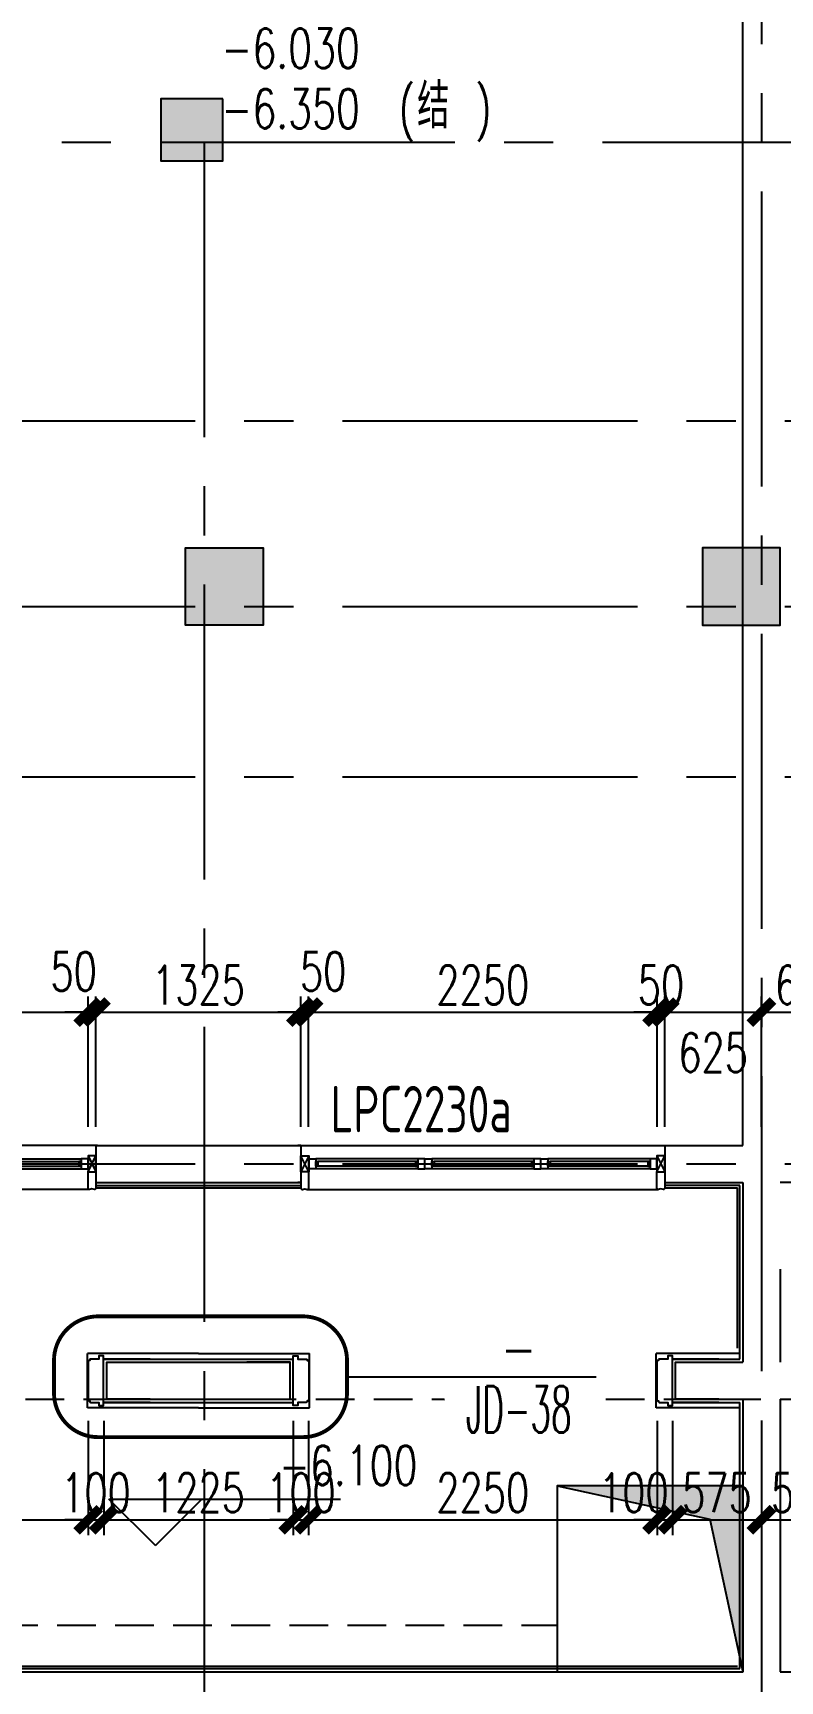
# Model space of a CAD drawing. Extents: x 296441 to 853063, y 459050 to 1117990.
# Drawn here: x 624992 to 629818, y 870979 to 881624 of the extents above; entities that cross this region are included whole.
import ezdxf
from ezdxf.enums import TextEntityAlignment as Align

# ---------------------------------------------------------------- set-up
doc = ezdxf.new("R2010")
doc.units = 0
doc.header["$LTSCALE"] = 1000
for name, pattern in [('14-FL01-P$0$HIDDEN', [0.375, 0.25, -0.125]), ('14-GRID$0$CENTER2', [28.575, 19.05, -3.175, 3.175, -3.175]), ('BSMT-PLAN-BS01$0$$0$HIDDEN', [0.375, 0.25, -0.125]), ('DASH', [0.35, 0.25, -0.1]), ('DZ-3-PLAN-FL01$0$DASHED2', [0.375, 0.25, -0.125])]:
    doc.linetypes.add(name, pattern=pattern)
for name, color, linetype in [('0-COL-H1', 170, 'Continuous'), ('14-GRID$0$G-GRID', 9, '14-GRID$0$CENTER2'), ('14-PLAN-BS01-P$0$A-ANNO-LEVL', 3, 'Continuous'), ('14-PLAN-BS01-P$0$A-ROOM-IDEN', 4, 'Continuous'), ('14-PLAN-BS01-P$0$A-WALL', 1, 'Continuous'), ('A-ROOF', 2, 'Continuous'), ('BSMT-PLAN-BS01$0$A-WALL', 1, 'Continuous'), ('DIM_LEAD', 3, 'Continuous'), ('DZ-3-PLAN-FL01$0$A-WALL', 1, 'Continuous'), ('DZ-PLAN-MAIN-FL01$0$A-WIND-IDEN', 33, 'Continuous'), ('E1-BS01-14$0$A-WALL-FNSH', 6, 'Continuous'), ('E1-BS01-18-19$0$A-FLOR', 23, 'Continuous'), ('E1-BS01-18-19$0$A-OVLK', 140, 'Continuous'), ('E1-BS01-18-19$0$A-SECT-WIND', 155, 'Continuous'), ('E1-BS01-18-19$0$A-SECT-WOOD', 17, 'Continuous'), ('E1-BS01-18-19$0$A-WALL-FNSH', 6, 'Continuous'), ('E1-BS01-18-19$0$G-XREF', 2, 'Continuous'), ('E1-BS01-20$0$A-WALL', 1, 'Continuous'), ('G-BS01-20$0$A-OVLK', 140, 'Continuous'), ('menchuangtao1$0$A-DETL-STONE', 42, 'Continuous'), ('menchuangtao1$0$A-WALL', 1, 'Continuous'), ('menchuangtao1$0$A_CUR_FRAME', 112, 'Continuous'), ('mentao100$0$A-SECT-FNSH', 6, 'Continuous'), ('mentao100$0$A-SECT-STONE', 42, 'Continuous'), ('mentao100$0$A-WALL', 1, 'Continuous'), ('PUB_TEXT', 7, 'Continuous'), ('WALL', 242, 'Continuous'), ('ZT0_默认图层-----PM、LM、DY、JD', 7, 'Continuous'), ('ZT1_Dim---标注---PM、LM、DY、JD', 252, 'Continuous'), ('ZT1_Dim---索引---PM、LM、DY、JD', 2, 'Continuous')]:
    doc.layers.add(name, color=color, linetype=linetype)
doc.styles.add('_TCH_DIM', font='SIMPLEX', dxfattribs={"bigfont": 'GBCBIG'})
doc.styles.get("Standard").update_dxf_attribs({"font": 'gbenor.shx', "bigfont": 'gbcbig.shx'})
doc.styles.add('ZT-DIMSTYLE', font='ROMANS.shx', dxfattribs={"width": 0.7, "bigfont": 'CHINESE.shx'})
doc.styles.add('卓越符号', font='ROMANS.shx', dxfattribs={"width": 0.7, "bigfont": 'CHINESE.shx'})
doc.dimstyles.new('ZT-DIM100', dxfattribs={"dimscale": 100, "dimtxt": 2.5, "dimasz": 1.5, "dimexe": 1, "dimexo": 1, "dimgap": 0.5, "dimtad": 1, "dimdec": 0, "dimdsep": 46, "dimtxsty": 'ZT-DIMSTYLE', "dimblk": 'ARCHTICK', "dimcen": 2.5, "dimclrd": 175, "dimclre": 175, "dimclrt": 7, "dimazin": 2, "dimtfac": 1, "dimtix": 1, "dimtmove": 2, "dimatfit": 3, "dimfxl": 0, "dimarcsym": 0})

# ---------------------------------------------------------------- blocks, each defined once
blk = doc.blocks.new('E1-BS01-18-19$0$750----DDDD')
at = {"layer": 'E1-BS01-18-19$0$A-SECT-WIND'}
for p, q in [((45, 32.5), (705, 32.5)), ((60, 15), (690, 15)), ((45, -32.5), (705, -32.5)), ((60, -15), (690, -15))]:
    blk.add_line(p, q, dxfattribs=at)
at = {"layer": 'E1-BS01-18-19$0$A-SECT-WOOD'}
for points in [[(0, 32.5), (45, 32.5), (45, -32.5), (0, -32.5)], [(60, 15), (60, -15), (45, -15), (45, 15)], [(690, 15), (690, -15), (705, -15), (705, 15)], [(750, 32.5), (705, 32.5), (705, -32.5), (750, -32.5)]]:
    blk.add_lwpolyline(points, close=True, dxfattribs=at)
blk = doc.blocks.new('menchuangtao1')
at = {"layer": 'menchuangtao1$0$A-DETL-STONE'}
blk.add_lwpolyline([(-10, -52), (-10, -159, -0.471625), (-15, -162, -0.528396), (-19, -165, 0.241692), (-51, -165, -0.528396), (-55, -162, -0.471625), (-60, -159), (-60, -52)], format="xyb", close=True, dxfattribs=at)
at = {"layer": 'menchuangtao1$0$A-WALL'}
for p, q in [((-10, 120), (-10, -120)), ((-10, 120), (10, 120)), ((-10, -120), (10, -120))]:
    blk.add_line(p, q, dxfattribs=at)
at = {"layer": 'menchuangtao1$0$A_CUR_FRAME'}
for p, q in [((-60, -52), (-10, 52)), ((-60, 52), (-10, -52))]:
    blk.add_line(p, q, dxfattribs=at)
blk.add_lwpolyline([(-10, -52), (-10, 52), (-60, 52), (-60, -52)], close=True, dxfattribs=at)
blk = doc.blocks.new('16#地下一层')
at = {"layer": 'E1-BS01-14$0$A-WALL-FNSH'}
for p, q in [((-4300, -3740), (-2975, -3740)), ((-140, -3740), (-625, -3740))]:
    blk.add_line(p, q, dxfattribs=at)
at = {"layer": 'E1-BS01-18-19$0$A-FLOR'}
for p, q in [((-4290, -3480), (-8917, -3480)), ((-3021, -3480), (-625, -3480)), ((-4342, -3765), (-8858, -3765)), ((-2933, -3765), (-667, -3765))]:
    blk.add_line(p, q, dxfattribs=at)
at = {"layer": 'E1-BS01-18-19$0$A-OVLK'}
for p, q in [((-4300, -3755), (-2975, -3755)), ((-625, -3755), (-155, -3755))]:
    blk.add_line(p, q, dxfattribs=at)
at = {"layer": 'WALL'}
for p, q in [((-120, -3480), (-120, 4080)), ((-4300, -3480), (-2975, -3480)), ((-4300, -3480), (-4300, -3720)), ((-2975, -3480), (-2975, -3720)), ((-625, -3480), (-120, -3480)), ((-625, -3480), (-625, -3720)), ((-4300, -3720), (-2975, -3720)), ((-625, -3720), (-120, -3720))]:
    blk.add_line(p, q, dxfattribs=at)
blk.add_blockref('E1-BS01-18-19$0$750----DDDD', (-5100, -3600))
at = {"extrusion": (0, 0, -1), "zscale": -1}
for p in [(2175, -3600), (1425, -3600), (675, -3600)]:
    blk.add_blockref('E1-BS01-18-19$0$750----DDDD', p, dxfattribs=at)
at = {"layer": 'E1-BS01-18-19$0$G-XREF'}
blk.add_blockref('menchuangtao1', (-4290, -3600), dxfattribs=at)
at = {"layer": 'E1-BS01-18-19$0$G-XREF', "extrusion": (0, 0, -1), "zscale": -1}
blk.add_blockref('menchuangtao1', (2985, -3600), dxfattribs=at)
at = {"layer": 'WALL'}
blk.add_blockref('menchuangtao1', (-615, -3600), dxfattribs=at)
blk = doc.blocks.new('20B-1A')
at = {"layer": '14-PLAN-BS01-P$0$A-ANNO-LEVL'}
for p, q in [((1514085, 85117), (1513785, 85417)), ((1513785, 85417), (1515281, 85417)), ((1514085, 85117), (1514385, 85417))]:
    blk.add_line(p, q, dxfattribs=at)
at = {"layer": 'DZ-PLAN-MAIN-FL01$0$A-WIND-IDEN', "color": 2, "width": 0.8}
blk.add_text('LPC2230a', height=300, dxfattribs=at).set_placement((1515217, 87786))
at = {"layer": 'PUB_TEXT', "style": '_TCH_DIM', "width": 0.705882}
for s, p in [('-6.030', (1514511, 94660)), ('(', (1515656, 94270)), (')', (1516150, 94270)), ('-6.350', (1514511, 94270)), ('-6.100', (1514883, 85507))]:
    blk.add_text(s, height=255, dxfattribs=at).set_placement(p)
at = {"layer": 'PUB_TEXT', "style": '_TCH_DIM'}
blk.add_text('结', height=289, dxfattribs=at).set_placement((1515776, 94270))
blk = doc.blocks.new('6yhd')
at = {"layer": 'WALL'}
blk.add_line((-625, -3720), (-120, -3720), dxfattribs=at)
blk = doc.blocks.new('2133')
at = {"layer": 'A-ROOF'}
h = blk.add_hatch(color=239, dxfattribs=at)
h.dxf.hatch_style = 1
h.paths.add_polyline_path([(2170317, 1716691), (2169625, 1716841), (2169560, 1716905), (2170531, 1716905), (2170531, 1715907), (2170487, 1715907)])
h.paths.add_polyline_path([(2170487, 1715907), (2170531, 1715907), (2170531, 1715705)])
h.paths.add_polyline_path([(2169531, 1716905), (2169560, 1716905), (2169625, 1716841), (2169531, 1716861)])
h.paths.add_polyline_path([(2169331, 1716905), (2169531, 1716905), (2169531, 1716861)])
at = {"layer": '14-PLAN-BS01-P$0$A-ROOM-IDEN', "linetype": '14-FL01-P$0$HIDDEN'}
for points in [[(2161226, 1716005), (2169331, 1716005)], [(2161226, 1715705), (2169331, 1715705)]]:
    blk.add_lwpolyline(points, dxfattribs=at)
at = {"layer": 'A-ROOF', "color": 239}
blk.add_lwpolyline([(2170531, 1716905), (2169331, 1716905), (2169331, 1715705), (2170531, 1715705)], close=True, dxfattribs=at)
blk.add_lwpolyline([(2170531, 1716905), (2169331, 1716905), (2169331, 1715705), (2170531, 1715705)], close=True, dxfattribs=at)
blk.add_lwpolyline([(2169331, 1716905), (2170317, 1716691), (2170531, 1715705)], dxfattribs=at)
blk = doc.blocks.new('mentao100')
at = {"layer": 'mentao100$0$A-SECT-FNSH'}
for p, q in [((-280, 140), (20, 140)), ((-280, -140), (20, -140))]:
    blk.add_line(p, q, dxfattribs=at)
at = {"layer": 'mentao100$0$A-SECT-STONE', "ltscale": 0.1}
blk.add_lwpolyline([(20, 140), (20, 160), (50, 160), (50, 140), (105, 140, -0.414214), (110, 135), (110, 130), (115, 130, -0.414165), (120, 125), (120, 98), (120, -125, -0.414165), (115, -130), (110, -130), (110, -135, -0.414214), (105, -140), (50, -140), (50, -160), (20, -160), (20, -140)], format="xyb", close=True, dxfattribs=at)
at = {"layer": 'mentao100$0$A-WALL'}
blk.add_lwpolyline([(-280, -120), (0, -120), (0, 120), (-280, 120)], dxfattribs=at)
blk = doc.blocks.new('_ArchTick')
at = {"color": 0, "linetype": 'ByBlock', "const_width": 0.4}
blk.add_lwpolyline([(-0.5, -0.5), (0.5, 0.5)], dxfattribs=at)
blk = doc.blocks.new('*D2229')
at = {"layer": 'Defpoints', "color": 0, "ltscale": 1000, "transparency": 16777216}
for p in [(629698, 872759), (630273, 872759), (630273, 872021)]:
    blk.add_point(p, dxfattribs=at)
at = {"layer": 'ZT1_Dim---标注---PM、LM、DY、JD', "color": 175, "linetype": 'ByBlock', "lineweight": -2, "ltscale": 1000, "transparency": 16777216}
for p, q in [((629698, 872659), (629698, 871921)), ((630273, 872659), (630273, 871921))]:
    blk.add_line(p, q, dxfattribs=at)
at = {"layer": 'ZT1_Dim---标注---PM、LM、DY、JD', "color": 175, "lineweight": -2, "ltscale": 1000, "transparency": 16777216}
blk.add_line((629698, 872021), (630273, 872021), dxfattribs=at)
at = {"layer": 'ZT1_Dim---标注---PM、LM、DY、JD', "color": 175, "lineweight": -2, "ltscale": 1000, "transparency": 16777216, "xscale": 150, "yscale": 150, "zscale": 150, "rotation": 180}
blk.add_blockref('_ArchTick', (629698, 872021), dxfattribs=at)
at = {"layer": 'ZT1_Dim---标注---PM、LM、DY、JD', "color": 175, "lineweight": -2, "ltscale": 1000, "transparency": 16777216, "xscale": 150, "yscale": 150, "zscale": 150}
blk.add_blockref('_ArchTick', (630273, 872021), dxfattribs=at)
at = {"layer": 'ZT1_Dim---标注---PM、LM、DY、JD', "color": 7, "ltscale": 1000, "transparency": 16777216, "insert": (629986, 872196), "char_height": 250, "attachment_point": 5, "style": 'ZT-DIMSTYLE'}
blk.add_mtext('575', dxfattribs=at)
blk = doc.blocks.new('*D2230')
at = {"layer": 'Defpoints', "color": 0, "ltscale": 1000, "transparency": 16777216}
for p in [(629124, 872759), (629698, 872759), (629698, 872021)]:
    blk.add_point(p, dxfattribs=at)
at = {"layer": 'ZT1_Dim---标注---PM、LM、DY、JD', "color": 175, "linetype": 'ByBlock', "lineweight": -2, "ltscale": 1000, "transparency": 16777216}
for p, q in [((629124, 872659), (629124, 871921)), ((629698, 872659), (629698, 871921))]:
    blk.add_line(p, q, dxfattribs=at)
at = {"layer": 'ZT1_Dim---标注---PM、LM、DY、JD', "color": 175, "lineweight": -2, "ltscale": 1000, "transparency": 16777216}
blk.add_line((629124, 872021), (629698, 872021), dxfattribs=at)
at = {"layer": 'ZT1_Dim---标注---PM、LM、DY、JD', "color": 175, "lineweight": -2, "ltscale": 1000, "transparency": 16777216, "xscale": 150, "yscale": 150, "zscale": 150, "rotation": 180}
blk.add_blockref('_ArchTick', (629124, 872021), dxfattribs=at)
at = {"layer": 'ZT1_Dim---标注---PM、LM、DY、JD', "color": 175, "lineweight": -2, "ltscale": 1000, "transparency": 16777216, "xscale": 150, "yscale": 150, "zscale": 150}
blk.add_blockref('_ArchTick', (629698, 872021), dxfattribs=at)
at = {"layer": 'ZT1_Dim---标注---PM、LM、DY、JD', "color": 7, "ltscale": 1000, "transparency": 16777216, "insert": (629411, 872196), "char_height": 250, "attachment_point": 5, "style": 'ZT-DIMSTYLE'}
blk.add_mtext('575', dxfattribs=at)
blk = doc.blocks.new('*D2231')
at = {"layer": 'Defpoints', "color": 0, "ltscale": 1000, "transparency": 16777216}
for p in [(629024, 872759), (629124, 872759), (629124, 872021)]:
    blk.add_point(p, dxfattribs=at)
at = {"layer": 'ZT1_Dim---标注---PM、LM、DY、JD', "color": 175, "linetype": 'ByBlock', "lineweight": -2, "ltscale": 1000, "transparency": 16777216}
for p, q in [((629024, 872659), (629024, 871921)), ((629124, 872659), (629124, 871921))]:
    blk.add_line(p, q, dxfattribs=at)
at = {"layer": 'ZT1_Dim---标注---PM、LM、DY、JD', "color": 175, "lineweight": -2, "ltscale": 1000, "transparency": 16777216}
for p, q in [((629024, 872021), (628874, 872021)), ((629024, 872021), (629124, 872021)), ((629124, 872021), (629274, 872021))]:
    blk.add_line(p, q, dxfattribs=at)
at = {"layer": 'ZT1_Dim---标注---PM、LM、DY、JD', "color": 175, "lineweight": -2, "ltscale": 1000, "transparency": 16777216, "xscale": 150, "yscale": 150, "zscale": 150}
blk.add_blockref('_ArchTick', (629024, 872021), dxfattribs=at)
at = {"layer": 'ZT1_Dim---标注---PM、LM、DY、JD', "color": 175, "lineweight": -2, "ltscale": 1000, "transparency": 16777216, "xscale": 150, "yscale": 150, "zscale": 150, "rotation": 180}
blk.add_blockref('_ArchTick', (629124, 872021), dxfattribs=at)
at = {"layer": 'ZT1_Dim---标注---PM、LM、DY、JD', "color": 7, "ltscale": 1000, "transparency": 16777216, "insert": (628874, 872196), "char_height": 250, "attachment_point": 5, "style": 'ZT-DIMSTYLE'}
blk.add_mtext('100', dxfattribs=at)
blk = doc.blocks.new('*D2232')
at = {"layer": 'Defpoints', "color": 0, "ltscale": 1000, "transparency": 16777216}
for p in [(626773, 872759), (629024, 872759), (629024, 872021)]:
    blk.add_point(p, dxfattribs=at)
at = {"layer": 'ZT1_Dim---标注---PM、LM、DY、JD', "color": 175, "linetype": 'ByBlock', "lineweight": -2, "ltscale": 1000, "transparency": 16777216}
for p, q in [((626773, 872659), (626773, 871921)), ((629024, 872659), (629024, 871921))]:
    blk.add_line(p, q, dxfattribs=at)
at = {"layer": 'ZT1_Dim---标注---PM、LM、DY、JD', "color": 175, "lineweight": -2, "ltscale": 1000, "transparency": 16777216}
blk.add_line((626773, 872021), (629024, 872021), dxfattribs=at)
at = {"layer": 'ZT1_Dim---标注---PM、LM、DY、JD', "color": 175, "lineweight": -2, "ltscale": 1000, "transparency": 16777216, "xscale": 150, "yscale": 150, "zscale": 150, "rotation": 180}
blk.add_blockref('_ArchTick', (626773, 872021), dxfattribs=at)
at = {"layer": 'ZT1_Dim---标注---PM、LM、DY、JD', "color": 175, "lineweight": -2, "ltscale": 1000, "transparency": 16777216, "xscale": 150, "yscale": 150, "zscale": 150}
blk.add_blockref('_ArchTick', (629024, 872021), dxfattribs=at)
at = {"layer": 'ZT1_Dim---标注---PM、LM、DY、JD', "color": 7, "ltscale": 1000, "transparency": 16777216, "insert": (627898, 872196), "char_height": 250, "attachment_point": 5, "style": 'ZT-DIMSTYLE'}
blk.add_mtext('2250', dxfattribs=at)
blk = doc.blocks.new('*D2233')
at = {"layer": 'Defpoints', "color": 0, "ltscale": 1000, "transparency": 16777216}
for p in [(626673, 872759), (626773, 872759), (626773, 872021)]:
    blk.add_point(p, dxfattribs=at)
at = {"layer": 'ZT1_Dim---标注---PM、LM、DY、JD', "color": 175, "linetype": 'ByBlock', "lineweight": -2, "ltscale": 1000, "transparency": 16777216}
for p, q in [((626673, 872659), (626673, 871921)), ((626773, 872659), (626773, 871921))]:
    blk.add_line(p, q, dxfattribs=at)
at = {"layer": 'ZT1_Dim---标注---PM、LM、DY、JD', "color": 175, "lineweight": -2, "ltscale": 1000, "transparency": 16777216}
for p, q in [((626673, 872021), (626523, 872021)), ((626673, 872021), (626773, 872021)), ((626773, 872021), (626923, 872021))]:
    blk.add_line(p, q, dxfattribs=at)
at = {"layer": 'ZT1_Dim---标注---PM、LM、DY、JD', "color": 175, "lineweight": -2, "ltscale": 1000, "transparency": 16777216, "xscale": 150, "yscale": 150, "zscale": 150}
blk.add_blockref('_ArchTick', (626673, 872021), dxfattribs=at)
at = {"layer": 'ZT1_Dim---标注---PM、LM、DY、JD', "color": 175, "lineweight": -2, "ltscale": 1000, "transparency": 16777216, "xscale": 150, "yscale": 150, "zscale": 150, "rotation": 180}
blk.add_blockref('_ArchTick', (626773, 872021), dxfattribs=at)
at = {"layer": 'ZT1_Dim---标注---PM、LM、DY、JD', "color": 7, "ltscale": 1000, "transparency": 16777216, "insert": (626723, 872196), "char_height": 250, "attachment_point": 5, "style": 'ZT-DIMSTYLE'}
blk.add_mtext('100', dxfattribs=at)
blk = doc.blocks.new('*D2234')
at = {"layer": 'Defpoints', "color": 0, "ltscale": 1000, "transparency": 16777216}
for p in [(625449, 872759), (626673, 872759), (626673, 872021)]:
    blk.add_point(p, dxfattribs=at)
at = {"layer": 'ZT1_Dim---标注---PM、LM、DY、JD', "color": 175, "linetype": 'ByBlock', "lineweight": -2, "ltscale": 1000, "transparency": 16777216}
for p, q in [((625449, 872659), (625449, 871921)), ((626673, 872659), (626673, 871921))]:
    blk.add_line(p, q, dxfattribs=at)
at = {"layer": 'ZT1_Dim---标注---PM、LM、DY、JD', "color": 175, "lineweight": -2, "ltscale": 1000, "transparency": 16777216}
blk.add_line((625449, 872021), (626673, 872021), dxfattribs=at)
at = {"layer": 'ZT1_Dim---标注---PM、LM、DY、JD', "color": 175, "lineweight": -2, "ltscale": 1000, "transparency": 16777216, "xscale": 150, "yscale": 150, "zscale": 150, "rotation": 180}
blk.add_blockref('_ArchTick', (625449, 872021), dxfattribs=at)
at = {"layer": 'ZT1_Dim---标注---PM、LM、DY、JD', "color": 175, "lineweight": -2, "ltscale": 1000, "transparency": 16777216, "xscale": 150, "yscale": 150, "zscale": 150}
blk.add_blockref('_ArchTick', (626673, 872021), dxfattribs=at)
at = {"layer": 'ZT1_Dim---标注---PM、LM、DY、JD', "color": 7, "ltscale": 1000, "transparency": 16777216, "insert": (626061, 872196), "char_height": 250, "attachment_point": 5, "style": 'ZT-DIMSTYLE'}
blk.add_mtext('1225', dxfattribs=at)
blk = doc.blocks.new('*D2235')
at = {"layer": 'Defpoints', "color": 0, "ltscale": 1000, "transparency": 16777216}
for p in [(625349, 872759), (625449, 872759), (625449, 872021)]:
    blk.add_point(p, dxfattribs=at)
at = {"layer": 'ZT1_Dim---标注---PM、LM、DY、JD', "color": 175, "linetype": 'ByBlock', "lineweight": -2, "ltscale": 1000, "transparency": 16777216}
for p, q in [((625349, 872659), (625349, 871921)), ((625449, 872659), (625449, 871921))]:
    blk.add_line(p, q, dxfattribs=at)
at = {"layer": 'ZT1_Dim---标注---PM、LM、DY、JD', "color": 175, "lineweight": -2, "ltscale": 1000, "transparency": 16777216}
for p, q in [((625349, 872021), (625199, 872021)), ((625349, 872021), (625449, 872021)), ((625449, 872021), (625599, 872021))]:
    blk.add_line(p, q, dxfattribs=at)
at = {"layer": 'ZT1_Dim---标注---PM、LM、DY、JD', "color": 175, "lineweight": -2, "ltscale": 1000, "transparency": 16777216, "xscale": 150, "yscale": 150, "zscale": 150}
blk.add_blockref('_ArchTick', (625349, 872021), dxfattribs=at)
at = {"layer": 'ZT1_Dim---标注---PM、LM、DY、JD', "color": 175, "lineweight": -2, "ltscale": 1000, "transparency": 16777216, "xscale": 150, "yscale": 150, "zscale": 150, "rotation": 180}
blk.add_blockref('_ArchTick', (625449, 872021), dxfattribs=at)
at = {"layer": 'ZT1_Dim---标注---PM、LM、DY、JD', "color": 7, "ltscale": 1000, "transparency": 16777216, "insert": (625399, 872196), "char_height": 250, "attachment_point": 5, "style": 'ZT-DIMSTYLE'}
blk.add_mtext('100', dxfattribs=at)
blk = doc.blocks.new('*D2236')
at = {"layer": 'Defpoints', "color": 0, "ltscale": 1000, "transparency": 16777216}
for p in [(620848, 872759), (625349, 872759), (625349, 872021)]:
    blk.add_point(p, dxfattribs=at)
at = {"layer": 'ZT1_Dim---标注---PM、LM、DY、JD', "color": 175, "linetype": 'ByBlock', "lineweight": -2, "ltscale": 1000, "transparency": 16777216}
for p, q in [((620848, 872659), (620848, 871921)), ((625349, 872659), (625349, 871921))]:
    blk.add_line(p, q, dxfattribs=at)
at = {"layer": 'ZT1_Dim---标注---PM、LM、DY、JD', "color": 175, "lineweight": -2, "ltscale": 1000, "transparency": 16777216}
blk.add_line((620848, 872021), (625349, 872021), dxfattribs=at)
at = {"layer": 'ZT1_Dim---标注---PM、LM、DY、JD', "color": 175, "lineweight": -2, "ltscale": 1000, "transparency": 16777216, "xscale": 150, "yscale": 150, "zscale": 150, "rotation": 180}
blk.add_blockref('_ArchTick', (620848, 872021), dxfattribs=at)
at = {"layer": 'ZT1_Dim---标注---PM、LM、DY、JD', "color": 175, "lineweight": -2, "ltscale": 1000, "transparency": 16777216, "xscale": 150, "yscale": 150, "zscale": 150}
blk.add_blockref('_ArchTick', (625349, 872021), dxfattribs=at)
at = {"layer": 'ZT1_Dim---标注---PM、LM、DY、JD', "color": 7, "ltscale": 1000, "transparency": 16777216, "insert": (623099, 872196), "char_height": 250, "attachment_point": 5, "style": 'ZT-DIMSTYLE'}
blk.add_mtext('4500', dxfattribs=at)
blk = doc.blocks.new('*D2300')
at = {"layer": 'Defpoints', "color": 0, "ltscale": 1000, "transparency": 16777216}
for p in [(630323, 875300), (629698, 874459), (630323, 874459)]:
    blk.add_point(p, dxfattribs=at)
at = {"layer": 'ZT1_Dim---标注---PM、LM、DY、JD', "color": 175, "linetype": 'ByBlock', "lineweight": -2, "ltscale": 1000, "transparency": 16777216}
for p, q in [((629698, 874559), (629698, 875400)), ((630323, 874559), (630323, 875400)), ((629698, 875300), (630323, 875300))]:
    blk.add_line(p, q, dxfattribs=at)
at = {"layer": 'ZT1_Dim---标注---PM、LM、DY、JD', "color": 175, "lineweight": -2, "ltscale": 1000, "transparency": 16777216, "xscale": 150, "yscale": 150, "zscale": 150, "rotation": 180}
blk.add_blockref('_ArchTick', (629698, 875300), dxfattribs=at)
at = {"layer": 'ZT1_Dim---标注---PM、LM、DY、JD', "color": 175, "lineweight": -2, "ltscale": 1000, "transparency": 16777216, "xscale": 150, "yscale": 150, "zscale": 150}
blk.add_blockref('_ArchTick', (630323, 875300), dxfattribs=at)
at = {"layer": 'ZT1_Dim---标注---PM、LM、DY、JD', "color": 7, "ltscale": 1000, "transparency": 16777216, "insert": (630011, 875475), "char_height": 250, "attachment_point": 5, "style": 'ZT-DIMSTYLE'}
blk.add_mtext('625', dxfattribs=at)
blk = doc.blocks.new('*D2301')
at = {"layer": 'Defpoints', "color": 0, "ltscale": 1000, "transparency": 16777216}
for p in [(629698, 875300), (629074, 874459), (629698, 874459)]:
    blk.add_point(p, dxfattribs=at)
at = {"layer": 'ZT1_Dim---标注---PM、LM、DY、JD', "color": 175, "linetype": 'ByBlock', "lineweight": -2, "ltscale": 1000, "transparency": 16777216}
for p, q in [((629074, 874559), (629074, 875400)), ((629698, 874559), (629698, 875400)), ((629074, 875300), (629698, 875300))]:
    blk.add_line(p, q, dxfattribs=at)
at = {"layer": 'ZT1_Dim---标注---PM、LM、DY、JD', "color": 175, "lineweight": -2, "ltscale": 1000, "transparency": 16777216, "xscale": 150, "yscale": 150, "zscale": 150, "rotation": 180}
blk.add_blockref('_ArchTick', (629074, 875300), dxfattribs=at)
at = {"layer": 'ZT1_Dim---标注---PM、LM、DY、JD', "color": 175, "lineweight": -2, "ltscale": 1000, "transparency": 16777216, "xscale": 150, "yscale": 150, "zscale": 150}
blk.add_blockref('_ArchTick', (629698, 875300), dxfattribs=at)
at = {"layer": 'ZT1_Dim---标注---PM、LM、DY、JD', "color": 7, "ltscale": 1000, "transparency": 16777216, "insert": (629386, 875038), "char_height": 250, "attachment_point": 5, "style": 'ZT-DIMSTYLE'}
blk.add_mtext('625', dxfattribs=at)
blk = doc.blocks.new('*D2302')
at = {"layer": 'Defpoints', "color": 0, "ltscale": 1000, "transparency": 16777216}
for p in [(629074, 875300), (629024, 874459), (629074, 874459)]:
    blk.add_point(p, dxfattribs=at)
at = {"layer": 'ZT1_Dim---标注---PM、LM、DY、JD', "color": 175, "linetype": 'ByBlock', "lineweight": -2, "ltscale": 1000, "transparency": 16777216}
for p, q in [((629024, 874559), (629024, 875400)), ((629074, 874559), (629074, 875400)), ((629024, 875300), (628874, 875300)), ((629024, 875300), (629074, 875300)), ((629074, 875300), (629224, 875300))]:
    blk.add_line(p, q, dxfattribs=at)
at = {"layer": 'ZT1_Dim---标注---PM、LM、DY、JD', "color": 175, "lineweight": -2, "ltscale": 1000, "transparency": 16777216, "xscale": 150, "yscale": 150, "zscale": 150}
blk.add_blockref('_ArchTick', (629024, 875300), dxfattribs=at)
at = {"layer": 'ZT1_Dim---标注---PM、LM、DY、JD', "color": 175, "lineweight": -2, "ltscale": 1000, "transparency": 16777216, "xscale": 150, "yscale": 150, "zscale": 150, "rotation": 180}
blk.add_blockref('_ArchTick', (629074, 875300), dxfattribs=at)
at = {"layer": 'ZT1_Dim---标注---PM、LM、DY、JD', "color": 7, "ltscale": 1000, "transparency": 16777216, "insert": (629049, 875475), "char_height": 250, "attachment_point": 5, "style": 'ZT-DIMSTYLE'}
blk.add_mtext('50', dxfattribs=at)
blk = doc.blocks.new('*D2303')
at = {"layer": 'Defpoints', "color": 0, "ltscale": 1000, "transparency": 16777216}
for p in [(629024, 875300), (626773, 874459), (629024, 874459)]:
    blk.add_point(p, dxfattribs=at)
at = {"layer": 'ZT1_Dim---标注---PM、LM、DY、JD', "color": 175, "linetype": 'ByBlock', "lineweight": -2, "ltscale": 1000, "transparency": 16777216}
for p, q in [((626773, 874559), (626773, 875400)), ((629024, 874559), (629024, 875400)), ((626773, 875300), (629024, 875300))]:
    blk.add_line(p, q, dxfattribs=at)
at = {"layer": 'ZT1_Dim---标注---PM、LM、DY、JD', "color": 175, "lineweight": -2, "ltscale": 1000, "transparency": 16777216, "xscale": 150, "yscale": 150, "zscale": 150, "rotation": 180}
blk.add_blockref('_ArchTick', (626773, 875300), dxfattribs=at)
at = {"layer": 'ZT1_Dim---标注---PM、LM、DY、JD', "color": 175, "lineweight": -2, "ltscale": 1000, "transparency": 16777216, "xscale": 150, "yscale": 150, "zscale": 150}
blk.add_blockref('_ArchTick', (629024, 875300), dxfattribs=at)
at = {"layer": 'ZT1_Dim---标注---PM、LM、DY、JD', "color": 7, "ltscale": 1000, "transparency": 16777216, "insert": (627898, 875475), "char_height": 250, "attachment_point": 5, "style": 'ZT-DIMSTYLE'}
blk.add_mtext('2250', dxfattribs=at)
blk = doc.blocks.new('*D2304')
at = {"layer": 'Defpoints', "color": 0, "ltscale": 1000, "transparency": 16777216}
for p in [(626773, 875300), (626723, 874459), (626773, 874459)]:
    blk.add_point(p, dxfattribs=at)
at = {"layer": 'ZT1_Dim---标注---PM、LM、DY、JD', "color": 175, "linetype": 'ByBlock', "lineweight": -2, "ltscale": 1000, "transparency": 16777216}
for p, q in [((626723, 874559), (626723, 875400)), ((626773, 874559), (626773, 875400)), ((626723, 875300), (626573, 875300)), ((626723, 875300), (626773, 875300)), ((626773, 875300), (626923, 875300))]:
    blk.add_line(p, q, dxfattribs=at)
at = {"layer": 'ZT1_Dim---标注---PM、LM、DY、JD', "color": 175, "lineweight": -2, "ltscale": 1000, "transparency": 16777216, "xscale": 150, "yscale": 150, "zscale": 150}
blk.add_blockref('_ArchTick', (626723, 875300), dxfattribs=at)
at = {"layer": 'ZT1_Dim---标注---PM、LM、DY、JD', "color": 175, "lineweight": -2, "ltscale": 1000, "transparency": 16777216, "xscale": 150, "yscale": 150, "zscale": 150, "rotation": 180}
blk.add_blockref('_ArchTick', (626773, 875300), dxfattribs=at)
at = {"layer": 'ZT1_Dim---标注---PM、LM、DY、JD', "color": 7, "ltscale": 1000, "transparency": 16777216, "insert": (626867, 875563), "char_height": 250, "attachment_point": 5, "style": 'ZT-DIMSTYLE'}
blk.add_mtext('50', dxfattribs=at)
blk = doc.blocks.new('*D2305')
at = {"layer": 'Defpoints', "color": 0, "ltscale": 1000, "transparency": 16777216}
for p in [(626723, 875300), (625399, 874459), (626723, 874459)]:
    blk.add_point(p, dxfattribs=at)
at = {"layer": 'ZT1_Dim---标注---PM、LM、DY、JD', "color": 175, "linetype": 'ByBlock', "lineweight": -2, "ltscale": 1000, "transparency": 16777216}
for p, q in [((625399, 874559), (625399, 875400)), ((626723, 874559), (626723, 875400)), ((625399, 875300), (626723, 875300))]:
    blk.add_line(p, q, dxfattribs=at)
at = {"layer": 'ZT1_Dim---标注---PM、LM、DY、JD', "color": 175, "lineweight": -2, "ltscale": 1000, "transparency": 16777216, "xscale": 150, "yscale": 150, "zscale": 150, "rotation": 180}
blk.add_blockref('_ArchTick', (625399, 875300), dxfattribs=at)
at = {"layer": 'ZT1_Dim---标注---PM、LM、DY、JD', "color": 175, "lineweight": -2, "ltscale": 1000, "transparency": 16777216, "xscale": 150, "yscale": 150, "zscale": 150}
blk.add_blockref('_ArchTick', (626723, 875300), dxfattribs=at)
at = {"layer": 'ZT1_Dim---标注---PM、LM、DY、JD', "color": 7, "ltscale": 1000, "transparency": 16777216, "insert": (626061, 875475), "char_height": 250, "attachment_point": 5, "style": 'ZT-DIMSTYLE'}
blk.add_mtext('1325', dxfattribs=at)
blk = doc.blocks.new('*D2306')
at = {"layer": 'Defpoints', "color": 0, "ltscale": 1000, "transparency": 16777216}
for p in [(625399, 875300), (625349, 874459), (625399, 874459)]:
    blk.add_point(p, dxfattribs=at)
at = {"layer": 'ZT1_Dim---标注---PM、LM、DY、JD', "color": 175, "linetype": 'ByBlock', "lineweight": -2, "ltscale": 1000, "transparency": 16777216}
for p, q in [((625349, 874559), (625349, 875400)), ((625399, 874559), (625399, 875400)), ((625349, 875300), (625199, 875300)), ((625349, 875300), (625399, 875300)), ((625399, 875300), (625549, 875300))]:
    blk.add_line(p, q, dxfattribs=at)
at = {"layer": 'ZT1_Dim---标注---PM、LM、DY、JD', "color": 175, "lineweight": -2, "ltscale": 1000, "transparency": 16777216, "xscale": 150, "yscale": 150, "zscale": 150}
blk.add_blockref('_ArchTick', (625349, 875300), dxfattribs=at)
at = {"layer": 'ZT1_Dim---标注---PM、LM、DY、JD', "color": 175, "lineweight": -2, "ltscale": 1000, "transparency": 16777216, "xscale": 150, "yscale": 150, "zscale": 150, "rotation": 180}
blk.add_blockref('_ArchTick', (625399, 875300), dxfattribs=at)
at = {"layer": 'ZT1_Dim---标注---PM、LM、DY、JD', "color": 7, "ltscale": 1000, "transparency": 16777216, "insert": (625255, 875563), "char_height": 250, "attachment_point": 5, "style": 'ZT-DIMSTYLE'}
blk.add_mtext('50', dxfattribs=at)
blk = doc.blocks.new('*D2307')
at = {"layer": 'Defpoints', "color": 0, "ltscale": 1000, "transparency": 16777216}
for p in [(625349, 875300), (620848, 874459), (625349, 874459)]:
    blk.add_point(p, dxfattribs=at)
at = {"layer": 'ZT1_Dim---标注---PM、LM、DY、JD', "color": 175, "linetype": 'ByBlock', "lineweight": -2, "ltscale": 1000, "transparency": 16777216}
for p, q in [((620848, 874559), (620848, 875400)), ((625349, 874559), (625349, 875400)), ((620848, 875300), (625349, 875300))]:
    blk.add_line(p, q, dxfattribs=at)
at = {"layer": 'ZT1_Dim---标注---PM、LM、DY、JD', "color": 175, "lineweight": -2, "ltscale": 1000, "transparency": 16777216, "xscale": 150, "yscale": 150, "zscale": 150, "rotation": 180}
blk.add_blockref('_ArchTick', (620848, 875300), dxfattribs=at)
at = {"layer": 'ZT1_Dim---标注---PM、LM、DY、JD', "color": 175, "lineweight": -2, "ltscale": 1000, "transparency": 16777216, "xscale": 150, "yscale": 150, "zscale": 150}
blk.add_blockref('_ArchTick', (625349, 875300), dxfattribs=at)
at = {"layer": 'ZT1_Dim---标注---PM、LM、DY、JD', "color": 7, "ltscale": 1000, "transparency": 16777216, "insert": (623099, 875475), "char_height": 250, "attachment_point": 5, "style": 'ZT-DIMSTYLE'}
blk.add_mtext('4500', dxfattribs=at)
blk = doc.blocks.new('*U2442')
at = {"layer": 'E1-BS01-18-19$0$A-OVLK'}
for p, q in [((-592, 175), (125, 175)), ((125, -175), (125, 175)), ((-592, -175), (125, -175))]:
    blk.add_line(p, q, dxfattribs=at)
blk = doc.blocks.new('*U2443')
at = {"layer": 'E1-BS01-18-19$0$A-OVLK'}
for p, q in [((-415, 175), (125, 175)), ((125, -175), (125, 175)), ((-415, -175), (125, -175))]:
    blk.add_line(p, q, dxfattribs=at)
blk = doc.blocks.new('卓越-指向索引')
blk.add_wipeout([(0, 5), (-0.52, 4.97), (-1.04, 4.89), (-1.55, 4.76), (-2.03, 4.57), (-2.5, 4.33), (-2.94, 4.05), (-3.35, 3.72), (-3.72, 3.35), (-4.05, 2.94), (-4.33, 2.5), (-4.57, 2.03), (-4.76, 1.55), (-4.89, 1.04), (-4.97, 0.52), (-5, 0), (-4.97, -0.52), (-4.89, -1.04), (-4.76, -1.55), (-4.57, -2.03), (-4.33, -2.5), (-4.05, -2.94), (-3.72, -3.35), (-3.35, -3.72), (-2.94, -4.05), (-2.5, -4.33), (-2.03, -4.57), (-1.55, -4.76), (-1.04, -4.89), (-0.52, -4.97), (0, -5), (0.52, -4.97), (1.04, -4.89), (1.55, -4.76), (2.03, -4.57), (2.5, -4.33), (2.94, -4.05), (3.35, -3.72), (3.72, -3.35), (4.05, -2.94), (4.33, -2.5), (4.57, -2.03), (4.76, -1.55), (4.89, -1.04), (4.97, -0.52), (5, 0), (4.97, 0.52), (4.89, 1.04), (4.76, 1.55), (4.57, 2.03), (4.33, 2.5), (4.05, 2.94), (3.72, 3.35), (3.35, 3.72), (2.94, 4.05), (2.5, 4.33), (2.03, 4.57), (1.55, 4.76), (1.04, 4.89), (0.52, 4.97)])
blk.add_line((-5, 0), (5, 0))
at = {"color": 0, "style": '卓越符号', "width": 0.7, "flags": 8}
blk.add_attdef('索引编号', text='', height=3, dxfattribs=at).set_placement((0, 0.37), align=Align.CENTER)
at = {"color": 0, "style": '卓越符号', "width": 0.892319, "flags": 8}
blk.add_attdef('图号', text='', height=3, dxfattribs=at).set_placement((-3.41, -3.6), (3.41, -3.6), align=Align.FIT)

msp = doc.modelspace()

# ---------------------------------------------------------------- linework, layer by layer
at = {"layer": '0-COL-H1', "elevation": 0}
for points in [[(626218.5, 881199.3), (625818.5, 881199.3), (625818.5, 880799.3), (626218.5, 880799.3)], [(626218.5, 878299.3), (626218.5, 878299.3), (626478.5, 878299.3), (626478.5, 877799.3), (625978.5, 877799.3), (625978.5, 878299.3)], [(629578.5, 878299.3), (629578.5, 878299.3), (629318.5, 878299.3), (629318.5, 877799.3), (629818.5, 877799.3), (629818.5, 878299.3)]]:
    msp.add_lwpolyline(points, close=True, dxfattribs=at)
at = {"layer": '0-COL-H1', "color": 254}
for points in [[(625818.5, 880799.3, 0), (625818.5, 881199.3, 0), (626218.5, 880799.3, 0), (626218.5, 881199.3, 0)], [(626218.5, 878299.3, 0), (625978.5, 878299.3, 0), (626218.5, 878299.3, 0), (625978.5, 877799.3, 0)], [(626218.5, 878299.3, 0), (625978.5, 877799.3, 0), (626478.5, 878299.3, 0), (626478.5, 877799.3, 0)], [(629578.5, 878299.3, 0), (629818.5, 877799.3, 0), (629318.5, 878299.3, 0), (629318.5, 877799.3, 0)], [(629578.5, 878299.3, 0), (629818.5, 878299.3, 0), (629578.5, 878299.3, 0), (629818.5, 877799.3, 0)]]:
    msp.add_solid(points, dxfattribs=at)
at = {"layer": '14-GRID$0$G-GRID', "color": 8, "ltscale": 0.1}
for p, q in [((629698.5, 900603), (629698.5, 867844.6)), ((620098.5, 880919.3), (676818.6, 880919.3)), ((626098.5, 880919.3), (626098.5, 867844.6)), ((598417.5, 879119.3), (676818.6, 879119.3)), ((598417.5, 877919.3), (676818.6, 877919.3)), ((598417.5, 876819.3), (676818.6, 876819.3)), ((598417.5, 874319.3), (676818.6, 874319.3))]:
    msp.add_line(p, q, dxfattribs=at)
at = {"layer": 'BSMT-PLAN-BS01$0$A-WALL', "color": 1}
for p, q in [((629578.5, 873639.3), (629578.5, 873039.3)), ((629818.5, 873639.3), (629818.5, 873039.3)), ((629578.5, 872799.3), (629578.5, 871039.3)), ((629818.5, 872799.3), (629818.5, 871039.3)), ((620218.5, 871039.3), (629578.5, 871039.3)), ((629818.5, 871039.3), (639178.5, 871039.3))]:
    msp.add_line(p, q, dxfattribs=at)
at = {"layer": 'BSMT-PLAN-BS01$0$A-WALL', "color": 5, "linetype": 'BSMT-PLAN-BS01$0$$0$HIDDEN'}
msp.add_line((608818.5, 872799.3), (667978.5, 872799.3), dxfattribs=at)
at = {"layer": 'E1-BS01-18-19$0$A-WALL-FNSH'}
for p, q in [((625448.5, 873059.3), (626673.4, 873059.3)), ((629123.5, 873059.3), (629558.5, 873059.3)), ((625448.5, 872779.3), (626673.4, 872779.3)), ((629123.5, 872779.3), (629558.5, 872779.3))]:
    msp.add_line(p, q, dxfattribs=at)
at = {"layer": 'E1-BS01-20$0$A-WALL'}
for p, q in [((629578.5, 874199.3), (629578.5, 873039.3)), ((629578.5, 872799.3), (629578.5, 872378.8))]:
    msp.add_line(p, q, dxfattribs=at)
at = {"layer": 'G-BS01-20$0$A-OVLK'}
for p, q in [((629543.5, 873129.3), (629543.5, 874164.3)), ((620253.5, 871074.3), (629543.5, 871074.3))]:
    msp.add_line(p, q, dxfattribs=at)
at = {"layer": 'mentao100$0$A-SECT-FNSH'}
for p, q in [((629558.5, 873059.3), (629558.5, 874179.3)), ((629558.5, 871059.3), (629558.5, 872779.3)), ((620238.5, 871059.3), (629558.5, 871059.3))]:
    msp.add_line(p, q, dxfattribs=at)
at = {"layer": 'WALL'}
for p, q in [((625468.5, 873039.3), (626653.4, 873039.3)), ((625468.5, 872799.3), (625468.5, 873039.3)), ((626653.4, 872799.3), (626653.4, 873039.3)), ((629143.5, 873039.3), (629578.5, 873039.3)), ((629143.5, 872799.3), (629143.5, 873039.3)), ((625468.5, 872799.3), (626653.4, 872799.3)), ((629143.5, 872799.3), (629578.5, 872799.3))]:
    msp.add_line(p, q, dxfattribs=at)
at = {"layer": 'ZT1_Dim---索引---PM、LM、DY、JD', "linetype": 'DASH', "const_width": 25}
msp.add_lwpolyline([(625413.6, 873334.9), (626735.4, 873334.9, -0.4142136), (627021.1, 873049.1), (627021.1, 872840.4, -0.4142136), (626735.4, 872554.6), (625413.6, 872554.6, -0.4142136), (625127.9, 872840.4), (625127.9, 873049.1, -0.4142136)], format="xyb", close=True, dxfattribs=at)
at = {"layer": 'ZT1_Dim---索引---PM、LM、DY、JD'}
msp.add_lwpolyline([(627021.1, 872944.8), (627343.1, 872944.8), (628130.3, 872944.8)], dxfattribs=at)

# ---------------------------------------------------------------- block references
at = {"layer": '14-PLAN-BS01-P$0$A-WALL', "extrusion": (0, 0, -1), "xscale": -1, "zscale": -1}
msp.add_blockref('16#地下一层', (-629698.5, 877919.3), dxfattribs=at)
at = {"layer": 'A-ROOF'}
msp.add_blockref('2133', (-1540952.4, -844665.4), dxfattribs=at)
at = {"layer": 'DIM_LEAD'}
msp.add_blockref('20B-1A', (-888301.9, 786737.3), dxfattribs=at)
at = {"layer": 'DZ-3-PLAN-FL01$0$A-WALL', "color": 33, "linetype": 'DZ-3-PLAN-FL01$0$DASHED2', "extrusion": (0, 0, -1), "zscale": -1}
msp.add_blockref('6yhd', (-629698.5, 877919.3), dxfattribs=at)
at = {"layer": 'E1-BS01-18-19$0$G-XREF', "extrusion": (0, 0, -1), "zscale": -1}
for p in [(-625468.5, 872919.3), (-629143.5, 872919.3)]:
    msp.add_blockref('mentao100', p, dxfattribs=at)
at = {"layer": 'E1-BS01-18-19$0$G-XREF'}
msp.add_blockref('mentao100', (626653.4, 872919.3), dxfattribs=at)
at = {"layer": 'ZT0_默认图层-----PM、LM、DY、JD', "ltscale": 1000, "xscale": -1}
for name, p in [('*U2442', (625468.5, 872919.3)), ('*U2443', (629143.5, 872919.3))]:
    msp.add_blockref(name, p, dxfattribs=at)
at = {"layer": 'ZT0_默认图层-----PM、LM、DY、JD', "ltscale": 1000}
msp.add_blockref('*U2442', (626653.4, 872919.3), dxfattribs=at)

# ---------------------------------------------------------------- dimensions: what is measured, and where the dimension line sits
at = {"layer": 'ZT1_Dim---标注---PM、LM、DY、JD', "ltscale": 1000}
for base, p1, p2, picture, middle in [((625398.5, 875300.4), (625348.5, 874459.3), (625398.5, 874459.3), '*D2306', (625254.7, 875562.9)), ((626773.4, 875300.4), (626723.4, 874459.3), (626773.4, 874459.3), '*D2304', (626867.2, 875562.9)), ((629698.5, 875300.4), (629073.5, 874459.3), (629698.5, 874459.3), '*D2301', (629386, 875037.9))]:
    dim = msp.add_linear_dim(base=base, p1=p1, p2=p2, dimstyle='ZT-DIM100', dxfattribs=at)
    dim.commit()
    dim.dimension.update_dxf_attribs({"geometry": picture, "text_midpoint": middle, "dimtype": 160})
for base, p1, p2, picture, middle in [((625348.5, 875300.4), (620848.5, 874459.3), (625348.5, 874459.3), '*D2307', (623098.5, 875475.4)), ((626723.4, 875300.4), (625398.5, 874459.3), (626723.4, 874459.3), '*D2305', (626061, 875475.4)), ((629023.5, 875300.4), (626773.4, 874459.3), (629023.5, 874459.3), '*D2303', (627898.5, 875475.4)), ((629073.5, 875300.4), (629023.5, 874459.3), (629073.5, 874459.3), '*D2302', (629048.5, 875475.4)), ((630323.4, 875300.4), (629698.5, 874459.3), (630323.4, 874459.3), '*D2300', (630010.9, 875475.4))]:
    dim = msp.add_linear_dim(base=base, p1=p1, p2=p2, dimstyle='ZT-DIM100', dxfattribs=at)
    dim.commit()
    dim.dimension.update_dxf_attribs({"geometry": picture, "text_midpoint": middle})
for base, p1, p2, picture, middle in [((625348.5, 872020.5, 0), (620848.5, 872759.3, 0), (625348.5, 872759.3, 0), '*D2236', (623098.5, 872195.5, 0)), ((625448.5, 872020.5, 0), (625348.5, 872759.3, 0), (625448.5, 872759.3, 0), '*D2235', (625398.5, 872195.5, 0)), ((626673.4, 872020.5, 0), (625448.5, 872759.3, 0), (626673.4, 872759.3, 0), '*D2234', (626061, 872195.5, 0)), ((626773.4, 872020.5, 0), (626673.4, 872759.3, 0), (626773.4, 872759.3, 0), '*D2233', (626723.4, 872195.5, 0)), ((629023.5, 872020.5, 0), (626773.4, 872759.3, 0), (629023.5, 872759.3, 0), '*D2232', (627898.5, 872195.5, 0)), ((629698.5, 872020.5, 0), (629123.5, 872759.3, 0), (629698.5, 872759.3, 0), '*D2230', (629411, 872195.5, 0)), ((630273.4, 872020.5, 0), (629698.5, 872759.3, 0), (630273.4, 872759.3, 0), '*D2229', (629985.9, 872195.5, 0))]:
    dim = msp.add_linear_dim(base=base, p1=p1, p2=p2, dimstyle='ZT-DIM100', override={"dimfxl": 200}, dxfattribs=at)
    dim.commit()
    dim.dimension.update_dxf_attribs({"geometry": picture, "text_midpoint": middle})
dim = msp.add_linear_dim(base=(629123.5, 872020.5, 0), p1=(629023.5, 872759.3, 0), p2=(629123.5, 872759.3, 0), dimstyle='ZT-DIM100', override={"dimfxl": 200}, dxfattribs=at)
dim.commit()
dim.dimension.update_dxf_attribs({"geometry": '*D2231', "text_midpoint": (628873.5, 872195.5, 0), "dimtype": 160})

# ---------------------------------------------------------------- next in the draw order: block references
at = {"layer": 'ZT1_Dim---索引---PM、LM、DY、JD', "color": 7}
ref = msp.add_blockref('卓越-指向索引', (628130.3, 872944.8), dxfattribs=dict(at, xscale=100, yscale=100, zscale=100))
ref.add_attrib('索引编号', '-', dxfattribs={"layer": '0', "color": 0, "height": 300, "style": '卓越符号', "width": 0.7}).set_placement((628130.3, 872981.3), align=Align.CENTER)
ref.add_attrib('图号', 'JD-38', dxfattribs={"layer": '0', "color": 0, "height": 300, "style": '卓越符号', "width": 0.477344}).set_placement((627789.6, 872584.6), (628471.5, 872584.6), align=Align.FIT)

doc.saveas('drawing.dxf')
